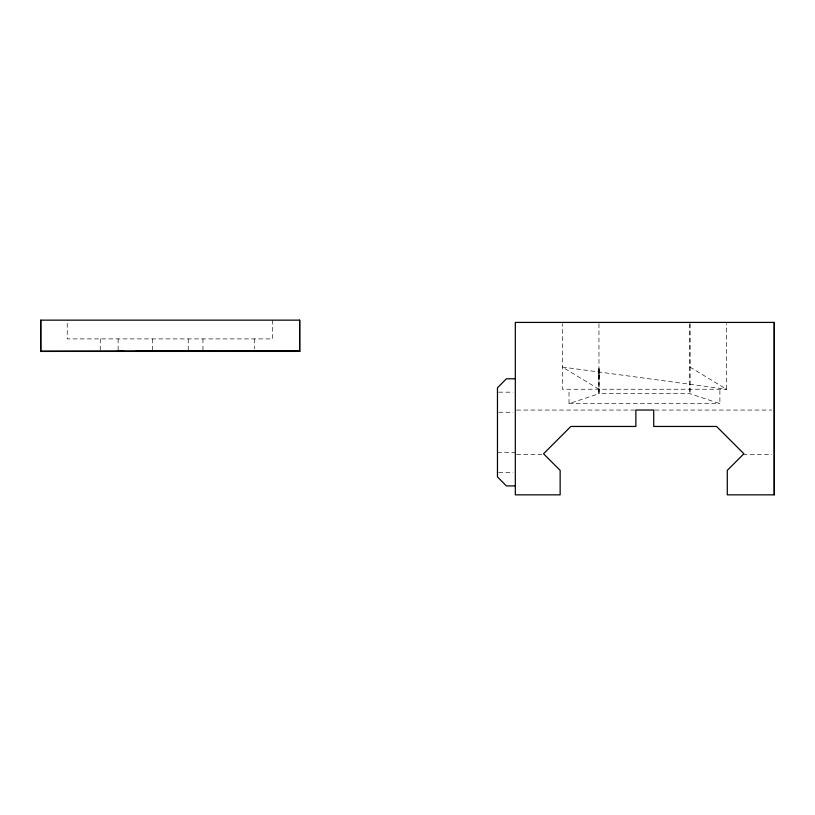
<?xml version="1.0" encoding="UTF-8"?>
<svg xmlns="http://www.w3.org/2000/svg" width="815" height="815" viewBox="0 0 815 815"><rect width="100%" height="100%" fill="white"/><g stroke="black" fill="none" stroke-linecap="round" stroke-linejoin="round"><path stroke-width="0.61" stroke-dasharray="4.08 3.06" d="M598.954 379.25L598.954 370.244L598.964 393.676L569.013 403.649L569.013 389.234M598.954 375.45L598.964 371.905M498.658 392.168L512.951 392.168M598.954 372.985L598.964 367.056L598.964 393.676L689.928 393.676L719.889 403.649L719.889 389.234M569.013 403.649L719.889 403.649M516.598 410.067L634.59 410.067M654.985 410.067L771.713 410.067M498.658 412.258L512.951 412.258M497.466 452.437L515.324 452.437M516.588 454.627L541.863 454.627M743.046 454.627L771.754 454.627M498.658 472.527L512.951 472.527M689.928 367.056L726.542 389.234L726.542 323.657M598.964 389.234L562.35 367.056L726.542 389.234L562.35 389.234L562.35 323.657M598.943 372.302L598.954 373.678M689.918 323.687L689.928 393.676L689.928 322.414M598.964 323.657L598.964 393.676M272.587 320.152L272.587 338.908L67.237 338.897L67.237 320.152M254.728 338.897L254.728 348.902M202.945 338.897L202.945 351.408M188.224 338.897L188.224 351.397M152.354 338.897L152.354 351.397M118.124 338.897L118.124 351.408M100.265 338.897L100.265 351.397"/><path stroke-width="1.22" d="M254.728 351.408L299.676 351.153L40.75 351.408L40.75 320.152L299.676 320.152L299.676 351.408L40.75 351.408L40.75 320.152M774.25 494.848L774.25 322.414L515.324 322.414L515.324 494.848L560.15 494.848L560.15 470.387L543.544 453.772L570.867 426.449L635.863 426.459L635.863 410.027L653.722 410.027L653.722 426.459L716.568 426.459L743.891 453.772L727.286 470.387L727.286 494.848L774.25 494.848L774.25 322.414M135.636 351.377L146.568 351.377M148.585 351.397L149.461 351.387M175.897 351.275L136.034 351.387L148.014 351.387L143.45 351.387M215.354 351.234L167.656 351.357M40.75 351.408L299.676 351.153M116.932 351.397L124.196 351.397M515.324 378.781L506.4 378.781L497.466 387.787L497.466 476.918L506.4 485.923L515.324 485.923M172.118 351.408L136.961 351.357M299.676 320.152L299.676 351.408"/></g></svg>
